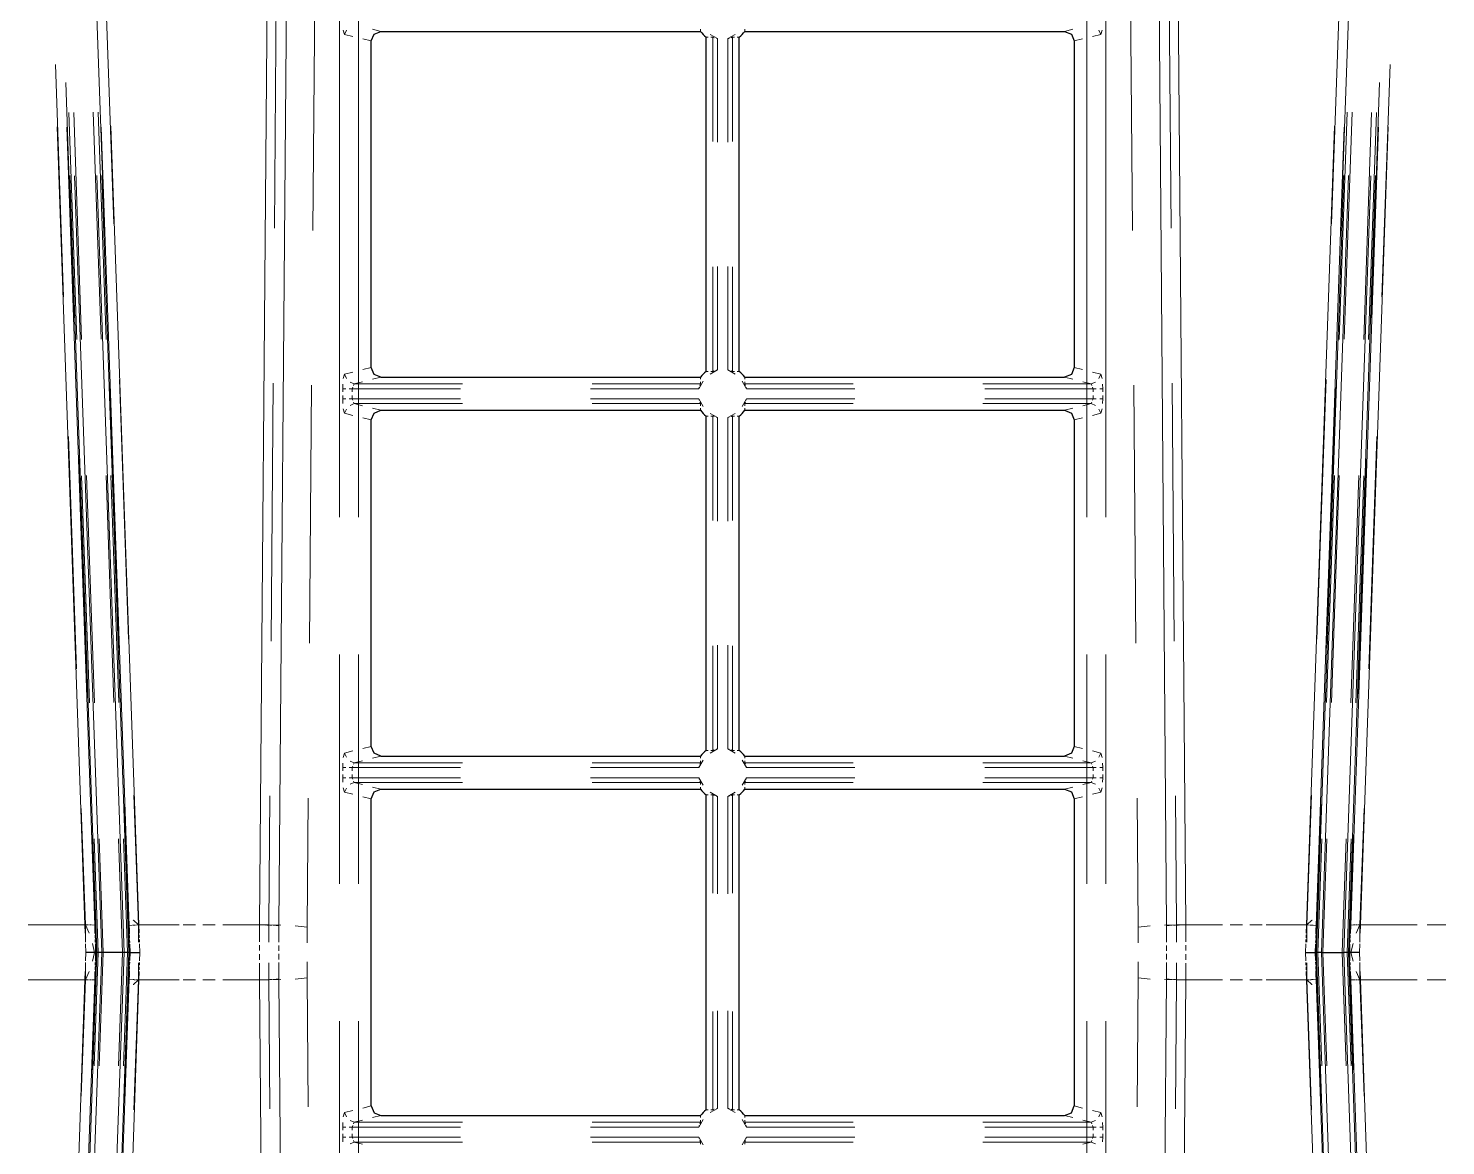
# Model space of a CAD drawing. Header units: millimetres. Extents: x 0 to 1989, y -338 to 950.
# Drawn here: x 136.8 to 282.7, y 491.2 to 606.2 of the extents above; entities that cross this region are included whole.
import ezdxf

# ---------------------------------------------------------------- set-up
doc = ezdxf.new("R2010")
doc.units = ezdxf.units.MM
doc.layers.add('DETAIL', color=8, linetype='Continuous')
doc.layers.add('FINE', color=9, linetype='Continuous')

msp = doc.modelspace()

# ---------------------------------------------------------------- linework, layer by layer
at = {"layer": 'DETAIL', "lineweight": 25}
for p, q in [((210.6, 605.88), (243.49, 605.88)), ((172.12, 571.28), (172.12, 604.89)), ((206.61, 570.87), (206.61, 605.29)), ((244.5, 604.89), (244.5, 571.28)), ((173.13, 570.28), (206.02, 570.28)), ((210.6, 570.28), (243.49, 570.28)), ((173.13, 566.88), (206.02, 566.88)), ((206.61, 531.87), (206.61, 566.29)), ((210.01, 531.87), (210.01, 566.29)), ((172.12, 532.28), (172.12, 565.89)), ((244.5, 565.89), (244.5, 532.28)), ((173.13, 531.28), (206.02, 531.28)), ((210.6, 531.28), (243.49, 531.28)), ((172.12, 495.28), (172.12, 526.89)), ((206.61, 494.87), (206.61, 527.29)), ((210.6, 527.88), (243.49, 527.88)), ((244.5, 526.89), (244.5, 495.28)), ((143.88, 511.08), (143.76, 511.08)), ((144.38, 511.08), (143.88, 511.08)), ((146.69, 511.08), (144.38, 511.08)), ((147.19, 511.08), (146.69, 511.08)), ((147.19, 511.08), (147.31, 511.08)), ((269.44, 511.08), (269.32, 511.08)), ((269.94, 511.08), (269.44, 511.08)), ((269.94, 511.08), (272.24, 511.08)), ((272.74, 511.08), (272.24, 511.08)), ((272.74, 511.08), (272.86, 511.08)), ((210.6, 494.28), (243.49, 494.28))]:
    msp.add_line(p, q, dxfattribs=at)
for points in [[(172.12, 604.89), (172.42, 605.59), (173.13, 605.88), (206.02, 605.88)], [(243.49, 605.88), (244.21, 605.59), (244.5, 604.89)], [(173.13, 570.28), (172.42, 570.57), (172.12, 571.28)], [(244.5, 571.28), (244.21, 570.57), (243.49, 570.28)], [(172.12, 565.89), (172.42, 566.59), (173.13, 566.88)], [(243.49, 566.88), (244.21, 566.59), (244.5, 565.89)], [(173.13, 531.28), (172.42, 531.57), (172.12, 532.28)], [(244.5, 532.28), (244.21, 531.57), (243.49, 531.28)], [(172.12, 526.89), (172.42, 527.59), (173.13, 527.88)], [(243.49, 527.88), (244.21, 527.59), (244.5, 526.89)], [(143.76, 511.08), (143.7, 511.08), (143.53, 511.08), (143.28, 511.08), (142.96, 511.08), (142.78, 511.08), (142.76, 511.08)], [(147.31, 511.08), (147.37, 511.08), (147.54, 511.08), (147.79, 511.08), (148.1, 511.08), (148.28, 511.08), (148.31, 511.08)], [(268.31, 511.08), (268.34, 511.08), (268.52, 511.08), (268.83, 511.08), (269.09, 511.08), (269.25, 511.08), (269.32, 511.08)], [(273.86, 511.08), (273.84, 511.08), (273.66, 511.08), (273.35, 511.08), (273.09, 511.08), (272.92, 511.08), (272.86, 511.08)], [(172.12, 495.28), (172.42, 494.57), (173.13, 494.28), (206.02, 494.28)], [(243.49, 494.28), (244.21, 494.57), (244.5, 495.28)]]:
    msp.add_lwpolyline(points, dxfattribs=at)
for points in [[(206.02, 605.88, 0.073296), (206.61, 605.29)], [(210.01, 570.87), (210.01, 605.29, 0.073616), (210.6, 605.88)], [(206.61, 570.87, 0.073644), (206.02, 570.28)], [(210.6, 570.28, 0.073493), (210.01, 570.87)], [(206.02, 566.88, 0.073366), (206.61, 566.29)], [(210.01, 566.29, 0.07335), (210.6, 566.88), (243.49, 566.88)], [(206.61, 531.87, 0.073333), (206.02, 531.28)], [(210.6, 531.28, 0.073377), (210.01, 531.87)], [(173.13, 527.88), (206.02, 527.88, 0.073366), (206.61, 527.29)], [(210.6, 494.28, 0.073447), (210.01, 494.87), (210.01, 527.29, 0.07335), (210.6, 527.88)], [(206.61, 494.87, 0.073379), (206.02, 494.28)]]:
    msp.add_lwpolyline(points, format="xyb", dxfattribs=at)
at = {"layer": 'FINE', "lineweight": 9}
for p, q in [((168.85, 555.88), (168.85, 697.34)), ((170.83, 697.34), (170.83, 555.88)), ((245.79, 555.88), (245.79, 697.34)), ((247.77, 697.34), (247.77, 555.88)), ((160.64, 513.92), (161.48, 618.1)), ((163.46, 617.99), (162.63, 513.8)), ((254, 513.8), (253.16, 617.99)), ((145.64, 586.08), (144.7, 612.81)), ((271.92, 612.81), (270.98, 586.08)), ((143.72, 612.18), (144.66, 585.34)), ((162.37, 612.17), (162.16, 585.61)), ((166.12, 585.39), (166.33, 611.94)), ((250.29, 611.94), (250.5, 585.39)), ((254.47, 585.61), (254.25, 612.17)), ((271.96, 585.34), (272.9, 612.18)), ((169.25, 606.02), (169.39, 605.57)), ((169.57, 606), (169.39, 605.57)), ((169.39, 605.57), (170.25, 605.35)), ((173.13, 605.88), (172.27, 606.1)), ((206.02, 605.88), (206.02, 606.1)), ((207.01, 605.56), (207.79, 605.14)), ((208.83, 605.14), (209.61, 605.56)), ((210.6, 606.1), (210.6, 605.88)), ((244.35, 606.1), (243.49, 605.88)), ((246.38, 605.35), (247.23, 605.57)), ((247.23, 605.57), (247.05, 606)), ((247.23, 605.57), (247.37, 606.02)), ((171.27, 605.1), (172.12, 604.89)), ((206.61, 605.29), (206.82, 605.29)), ((207.08, 605.29), (207.29, 605.29)), ((207.29, 605.29), (207.29, 594.53)), ((207.79, 605.14), (207.63, 605.17)), ((207.79, 594.48), (207.79, 605.14)), ((208.83, 605.14), (208.83, 594.48)), ((209.33, 594.53), (209.33, 605.29)), ((209.54, 605.29), (209.33, 605.29)), ((210.01, 605.29), (209.8, 605.29)), ((244.5, 604.89), (245.35, 605.1)), ((139.62, 602.48), (140.45, 578.54)), ((276.17, 578.54), (277.01, 602.48)), ((141.53, 576.41), (140.68, 600.61)), ((275.94, 600.61), (275.09, 576.41)), ((141, 597.52), (141.82, 574.16)), ((142.32, 574.17), (141.5, 597.53)), ((143.52, 597.56), (144.34, 574.19)), ((144.84, 574.18), (144.02, 597.55)), ((272.6, 597.55), (271.78, 574.18)), ((272.28, 574.19), (273.1, 597.56)), ((275.12, 597.53), (274.3, 574.17)), ((274.8, 574.16), (275.62, 597.52)), ((142.66, 513.92), (139.8, 596.05)), ((140.8, 596.03), (143.66, 513.9)), ((147.21, 513.83), (144.33, 596.02)), ((145.33, 596.11), (148.21, 513.92)), ((272.29, 596.02), (269.41, 513.83)), ((272.96, 513.9), (275.82, 596.03)), ((276.82, 596.05), (273.96, 513.92)), ((143.88, 511.08), (141.1, 591.03)), ((141.6, 591.02), (144.38, 511.08)), ((146.69, 511.08), (143.88, 591.05)), ((144.38, 591.06), (147.19, 511.08)), ((269.44, 511.08), (272.24, 591.06)), ((272.74, 591.05), (269.94, 511.08)), ((272.24, 511.08), (275.02, 591.02)), ((275.52, 591.03), (272.74, 511.08)), ((207.29, 581.63), (207.29, 570.87)), ((207.79, 571.03), (207.79, 581.69)), ((208.83, 581.69), (208.83, 571.03)), ((209.33, 570.87), (209.33, 581.63)), ((169.39, 570.6), (169.25, 570.14)), ((170.25, 570.81), (169.39, 570.6)), ((169.57, 570.16), (169.39, 570.6)), ((172.12, 571.28), (171.27, 571.06)), ((206.82, 570.87), (206.61, 570.87)), ((207.79, 571.03), (207.01, 570.6)), ((207.29, 570.87), (207.08, 570.87)), ((208.83, 571.03), (208.99, 570.99)), ((209.61, 570.6), (208.83, 571.03)), ((209.33, 570.87), (209.54, 570.87)), ((209.8, 570.87), (210.01, 570.87)), ((245.35, 571.06), (244.5, 571.28)), ((247.23, 570.6), (246.38, 570.81)), ((247.23, 570.6), (247.05, 570.16)), ((247.37, 570.14), (247.23, 570.6)), ((145.23, 569.24), (146.17, 542.4)), ((147.13, 543.32), (146.2, 570.04)), ((162.03, 569.68), (161.82, 543.13)), ((165.78, 542.9), (165.99, 569.45)), ((169.22, 569.57), (169.19, 569.1)), ((169.5, 569.1), (169.19, 569.1)), ((169.19, 569.1), (169.19, 568.78)), ((170.18, 569.1), (169.87, 569.1)), ((170.38, 569.6), (169.95, 569.78)), ((170.18, 569.1), (170.24, 569.26)), ((170.18, 569.1), (181.33, 569.1)), ((170.18, 568.78), (170.18, 569.1)), ((170.32, 569.44), (170.38, 569.6)), ((172.27, 570.07), (173.13, 570.28)), ((194.71, 569.1), (205.86, 569.1)), ((206.02, 569.6), (194.88, 569.6)), ((206.29, 569.88), (205.86, 569.1)), ((205.86, 569.1), (205.9, 569.26)), ((206.02, 570.28), (206.02, 570.07)), ((206.02, 569.81), (206.02, 569.6)), ((210.76, 569.1), (210.33, 569.88)), ((210.6, 570.07), (210.6, 570.28)), ((210.6, 569.6), (210.6, 569.81)), ((221.74, 569.6), (210.6, 569.6)), ((210.76, 569.1), (221.91, 569.1)), ((246.24, 569.6), (235.1, 569.6)), ((235.29, 569.1), (246.44, 569.1)), ((243.49, 570.28), (244.35, 570.07)), ((245.38, 569.81), (246.24, 569.6)), ((246.68, 569.78), (246.24, 569.6)), ((246.24, 569.6), (246.3, 569.44)), ((246.38, 569.26), (246.44, 569.1)), ((246.75, 569.1), (246.44, 569.1)), ((246.44, 569.1), (246.44, 568.78)), ((247.43, 569.1), (247.12, 569.1)), ((247.43, 569.1), (247.4, 569.57)), ((247.43, 568.78), (247.43, 569.1)), ((250.63, 569.45), (250.84, 542.9)), ((254.8, 543.13), (254.59, 569.68)), ((270.42, 570.04), (269.49, 543.32)), ((270.45, 542.4), (271.39, 569.24)), ((169.19, 568.39), (169.19, 568.06)), ((169.5, 568.06), (169.19, 568.06)), ((169.19, 568.06), (169.22, 567.59)), ((170.18, 568.06), (169.87, 568.06)), ((170.18, 568.06), (170.18, 568.39)), ((170.24, 567.91), (170.18, 568.06)), ((181.33, 568.06), (170.18, 568.06)), ((170.38, 567.56), (170.32, 567.72)), ((205.86, 568.06), (194.71, 568.06)), ((205.86, 568.06), (206.29, 567.28)), ((210.33, 567.28), (210.76, 568.06)), ((210.76, 568.06), (210.72, 567.91)), ((221.91, 568.06), (210.76, 568.06)), ((246.3, 567.72), (246.24, 567.56)), ((246.44, 568.06), (246.38, 567.91)), ((246.75, 568.06), (246.44, 568.06)), ((247.43, 568.06), (247.12, 568.06)), ((247.4, 567.59), (247.43, 568.06)), ((247.43, 568.06), (247.43, 568.39)), ((169.25, 567.02), (169.39, 566.57)), ((169.57, 567), (169.39, 566.57)), ((169.39, 566.57), (170.25, 566.35)), ((170.38, 567.56), (169.95, 567.38)), ((171.24, 567.35), (170.38, 567.56)), ((170.38, 567.56), (181.52, 567.56)), ((173.13, 566.88), (172.27, 567.1)), ((194.88, 567.56), (206.02, 567.56)), ((206.02, 567.35), (206.02, 567.56)), ((206.02, 566.88), (206.02, 567.1)), ((206.61, 566.29), (206.82, 566.29)), ((207.01, 566.56), (207.79, 566.14)), ((207.08, 566.29), (207.29, 566.29)), ((207.29, 566.29), (207.29, 555.53)), ((207.79, 566.14), (207.63, 566.17)), ((207.79, 555.48), (207.79, 566.14)), ((208.83, 566.14), (209.61, 566.56)), ((208.83, 566.14), (208.83, 555.48)), ((209.54, 566.29), (209.33, 566.29)), ((209.33, 555.53), (209.33, 566.29)), ((210.01, 566.29), (209.8, 566.29)), ((210.6, 567.56), (221.74, 567.56)), ((210.6, 567.56), (210.6, 567.35)), ((210.6, 567.1), (210.6, 566.88)), ((235.1, 567.56), (246.24, 567.56)), ((244.35, 567.1), (243.49, 566.88)), ((246.24, 567.56), (245.38, 567.35)), ((246.68, 567.38), (246.24, 567.56)), ((246.38, 566.35), (247.23, 566.57)), ((247.23, 566.57), (247.05, 567)), ((247.23, 566.57), (247.37, 567.02)), ((171.27, 566.1), (172.12, 565.89)), ((244.5, 565.89), (245.35, 566.1)), ((140.95, 564.18), (141.78, 540.25)), ((274.84, 540.25), (275.67, 564.18)), ((142.88, 537.7), (142.03, 561.89)), ((274.59, 561.89), (273.75, 537.7)), ((142.31, 560.14), (143.13, 536.78)), ((143.63, 536.78), (142.81, 560.15)), ((144.83, 560.16), (145.64, 536.79)), ((146.14, 536.79), (145.33, 560.16)), ((271.29, 560.16), (270.48, 536.79)), ((270.98, 536.79), (271.79, 560.16)), ((273.81, 560.15), (272.99, 536.78)), ((273.5, 536.78), (274.31, 560.14)), ((168.85, 518.15), (168.85, 541.73)), ((170.83, 541.73), (170.83, 518.15)), ((207.29, 542.63), (207.29, 531.87)), ((207.79, 532.03), (207.79, 542.69)), ((208.83, 542.69), (208.83, 532.03)), ((209.33, 531.87), (209.33, 542.63)), ((245.79, 518.15), (245.79, 541.73)), ((247.77, 541.73), (247.77, 518.15)), ((169.39, 531.6), (169.25, 531.14)), ((170.25, 531.81), (169.39, 531.6)), ((169.57, 531.16), (169.39, 531.6)), ((172.12, 532.28), (171.27, 532.06)), ((172.27, 531.07), (173.13, 531.28)), ((206.02, 531.28), (206.02, 531.07)), ((206.82, 531.87), (206.61, 531.87)), ((207.79, 532.03), (207.01, 531.6)), ((207.29, 531.87), (207.08, 531.87)), ((208.83, 532.03), (208.99, 531.99)), ((209.61, 531.6), (208.83, 532.03)), ((209.33, 531.87), (209.54, 531.87)), ((209.8, 531.87), (210.01, 531.87)), ((210.6, 531.07), (210.6, 531.28)), ((243.49, 531.28), (244.35, 531.07)), ((245.35, 532.06), (244.5, 532.28)), ((247.23, 531.6), (246.38, 531.81)), ((247.23, 531.6), (247.05, 531.16)), ((247.37, 531.14), (247.23, 531.6)), ((169.22, 530.57), (169.19, 530.1)), ((169.5, 530.1), (169.19, 530.1)), ((169.19, 530.1), (169.19, 529.78)), ((170.18, 530.1), (169.87, 530.1)), ((170.38, 530.6), (169.95, 530.78)), ((170.18, 530.1), (170.24, 530.25)), ((170.32, 530.44), (170.38, 530.6)), ((170.38, 530.6), (171.24, 530.81)), ((181.52, 530.6), (170.38, 530.6)), ((194.71, 530.1), (205.86, 530.1)), ((206.02, 530.6), (194.88, 530.6)), ((206.29, 530.88), (205.86, 530.1)), ((205.86, 530.1), (205.9, 530.26)), ((206.02, 530.81), (206.02, 530.6)), ((210.76, 530.1), (210.33, 530.88)), ((210.6, 530.6), (210.6, 530.81)), ((221.74, 530.6), (210.6, 530.6)), ((210.76, 530.1), (221.91, 530.1)), ((246.24, 530.6), (235.1, 530.6)), ((245.38, 530.81), (246.24, 530.6)), ((246.68, 530.78), (246.24, 530.6)), ((246.24, 530.6), (246.3, 530.44)), ((246.38, 530.25), (246.44, 530.1)), ((246.75, 530.1), (246.44, 530.1)), ((247.43, 530.1), (247.12, 530.1)), ((247.43, 530.1), (247.4, 530.57)), ((247.43, 529.78), (247.43, 530.1)), ((169.19, 529.39), (169.19, 529.06)), ((169.5, 529.06), (169.19, 529.06)), ((169.19, 529.06), (169.22, 528.59)), ((170.18, 529.06), (169.87, 529.06)), ((170.38, 528.56), (169.95, 528.38)), ((170.18, 529.06), (170.18, 529.39)), ((170.24, 528.91), (170.18, 529.06)), ((181.33, 529.06), (170.18, 529.06)), ((170.38, 528.56), (170.32, 528.72)), ((205.86, 529.06), (194.71, 529.06)), ((194.88, 528.56), (206.02, 528.56)), ((205.86, 529.06), (206.29, 528.28)), ((206.02, 528.35), (206.02, 528.56)), ((210.33, 528.28), (210.76, 529.06)), ((210.6, 528.56), (221.74, 528.56)), ((210.6, 528.56), (210.6, 528.35)), ((210.76, 529.06), (210.72, 528.91)), ((221.91, 529.06), (210.76, 529.06)), ((235.1, 528.56), (246.24, 528.56)), ((246.44, 529.06), (235.29, 529.06)), ((246.24, 528.56), (245.38, 528.35)), ((246.3, 528.72), (246.24, 528.56)), ((246.68, 528.38), (246.24, 528.56)), ((246.44, 529.06), (246.38, 528.91)), ((246.44, 529.39), (246.44, 529.06)), ((246.75, 529.06), (246.44, 529.06)), ((247.43, 529.06), (247.12, 529.06)), ((148.16, 513.92), (147.69, 527.28)), ((161.69, 527.19), (161.58, 513.92)), ((165.54, 513.69), (165.65, 526.97)), ((169.25, 528.02), (169.39, 527.57)), ((169.57, 528), (169.39, 527.57)), ((169.39, 527.57), (170.25, 527.35)), ((171.27, 527.1), (172.12, 526.89)), ((173.13, 527.88), (172.27, 528.1)), ((206.02, 527.88), (206.02, 528.1)), ((206.61, 527.29), (206.82, 527.29)), ((207.01, 527.56), (207.79, 527.14)), ((207.08, 527.29), (207.29, 527.29)), ((207.29, 527.29), (207.29, 517.16)), ((207.79, 527.14), (207.63, 527.17)), ((207.79, 517.1), (207.79, 527.14)), ((208.83, 527.14), (209.61, 527.56)), ((208.83, 527.14), (208.83, 517.1)), ((209.33, 517.16), (209.33, 527.29)), ((209.54, 527.29), (209.33, 527.29)), ((210.01, 527.29), (209.8, 527.29)), ((210.6, 528.1), (210.6, 527.88)), ((244.35, 528.1), (243.49, 527.88)), ((244.5, 526.89), (245.35, 527.1)), ((247.23, 527.57), (247.05, 528)), ((250.97, 526.97), (251.08, 513.69)), ((268.93, 527.28), (268.46, 513.92)), ((146.73, 526.3), (147.2, 512.88)), ((269.42, 512.88), (269.89, 526.3)), ((273.92, 513.92), (274.34, 525.88)), ((143.8, 511.08), (143.38, 523.18)), ((143.62, 522.76), (144.02, 511.08)), ((144.52, 511.08), (144.12, 522.76)), ((146.13, 522.77), (146.54, 511.08)), ((147.04, 511.08), (146.63, 522.77)), ((269.99, 522.77), (269.58, 511.08)), ((270.08, 511.08), (270.49, 522.77)), ((272.51, 522.76), (272.1, 511.08)), ((272.6, 511.08), (273.01, 522.76)), ((273.24, 523.18), (272.82, 511.08)), ((136.94, 513.92), (142.66, 513.92)), ((142.69, 513.05), (142.66, 513.92)), ((142.66, 513.92), (142.97, 513.92)), ((142.7, 512.14), (142.7, 513.92)), ((143.08, 513.06), (142.7, 513.92)), ((143.03, 513.92), (143.13, 513.92)), ((143.19, 513.92), (143.29, 513.92)), ((143.66, 513.9), (143.69, 513.03)), ((147.26, 513.62), (147.2, 512.88)), ((147.24, 512.99), (147.21, 513.83)), ((147.58, 513.88), (147.68, 513.89)), ((147.74, 513.89), (147.84, 513.89)), ((147.9, 513.9), (148.21, 513.92)), ((148.16, 512.14), (148.16, 513.92)), ((152.36, 513.92), (148.16, 513.92)), ((148.21, 513.92), (148.24, 513.05)), ((148.21, 513.92), (152.02, 513.92)), ((152.78, 513.92), (154.05, 513.92)), ((154.81, 513.92), (156.08, 513.92)), ((156.84, 513.92), (160.64, 513.92)), ((161.58, 513.92), (157.39, 513.92)), ((160.64, 512.18), (160.64, 513.92)), ((160.64, 513.92), (161.25, 513.9)), ((161.37, 513.9), (161.58, 513.89)), ((161.58, 513.92), (161.58, 512.14)), ((162.82, 513.88), (161.58, 513.92)), ((161.7, 513.89), (161.9, 513.88)), ((162.02, 513.87), (162.63, 513.8)), ((162.63, 513.8), (162.63, 512.14)), ((165.54, 513.69), (164.31, 513.83)), ((165.54, 512.06), (165.54, 513.69)), ((252.31, 513.83), (251.08, 513.69)), ((251.08, 513.69), (251.08, 512.06)), ((255.04, 513.92), (253.8, 513.88)), ((254, 513.8), (254.6, 513.87)), ((254, 512.14), (254, 513.8)), ((254.72, 513.88), (254.92, 513.89)), ((255.04, 512.14), (255.04, 513.92)), ((255.04, 513.89), (255.25, 513.9)), ((255.37, 513.9), (255.98, 513.92)), ((255.98, 513.92), (255.98, 512.18)), ((260.54, 513.92), (261.81, 513.92)), ((262.57, 513.92), (263.84, 513.92)), ((268.46, 513.92), (264.26, 513.92)), ((268.38, 513.05), (268.41, 513.92)), ((268.41, 513.92), (268.72, 513.9)), ((268.46, 512.14), (268.46, 513.92)), ((268.78, 513.89), (268.88, 513.89)), ((268.94, 513.89), (269.05, 513.88)), ((269.41, 513.83), (269.38, 512.99)), ((272.93, 513.03), (272.96, 513.9)), ((273.33, 513.92), (273.43, 513.92)), ((273.49, 513.92), (273.59, 513.92)), ((273.92, 513.92), (273.54, 513.06)), ((273.65, 513.92), (273.96, 513.92)), ((273.92, 512.14), (273.92, 513.92)), ((279.79, 513.92), (273.92, 513.92)), ((273.96, 513.92), (273.93, 513.05)), ((273.96, 513.92), (279.68, 513.92)), ((280.83, 513.92), (282.74, 513.92)), ((142.71, 512.59), (142.7, 512.88)), ((142.72, 512.12), (142.71, 512.41)), ((143.7, 512.86), (143.71, 512.57)), ((143.71, 512.4), (143.72, 512.12)), ((147.22, 511.69), (147.21, 512.69)), ((147.26, 512.54), (147.25, 512.82)), ((147.27, 512.09), (147.26, 512.37)), ((148.25, 512.88), (148.25, 512.59)), ((148.26, 512.41), (148.27, 512.12)), ((268.35, 512.12), (268.36, 512.41)), ((268.37, 512.59), (268.38, 512.88)), ((269.36, 512.37), (269.35, 512.09)), ((269.38, 512.82), (269.37, 512.54)), ((269.41, 512.66), (269.4, 511.67)), ((272.9, 512.12), (272.91, 512.4)), ((272.91, 512.57), (272.92, 512.86)), ((273.91, 512.41), (273.9, 512.12)), ((273.92, 512.88), (273.91, 512.59)), ((143.88, 511.08), (141.1, 431.13)), ((141.6, 431.14), (144.38, 511.08)), ((142.76, 511.08), (142.73, 511.95)), ((142.73, 510.21), (142.76, 511.08)), ((143.8, 511.08), (143.38, 498.98)), ((143.65, 511.08), (143.42, 511.99)), ((143.42, 510.17), (143.65, 511.08)), ((143.62, 499.4), (144.02, 511.08)), ((143.73, 511.94), (143.76, 511.08)), ((143.76, 511.08), (143.73, 510.22)), ((146.69, 511.08), (143.88, 431.11)), ((144.52, 511.08), (144.12, 499.4)), ((144.38, 431.1), (147.19, 511.08)), ((146.13, 499.4), (146.54, 511.08)), ((147.04, 511.08), (146.63, 499.4)), ((147.24, 511.64), (147.26, 511.08)), ((147.26, 511.08), (147.24, 510.52)), ((147.31, 511.08), (147.28, 511.92)), ((147.28, 510.24), (147.31, 511.08)), ((148.28, 511.95), (148.31, 511.08)), ((148.31, 511.08), (148.28, 510.21)), ((160.64, 511.26), (160.64, 511.83)), ((160.64, 510.33), (160.64, 510.91)), ((162.63, 511.8), (162.63, 511.25)), ((162.63, 510.92), (162.63, 510.36)), ((254, 511.25), (254, 511.8)), ((254, 510.36), (254, 510.92)), ((255.98, 511.83), (255.98, 511.26)), ((255.98, 510.91), (255.98, 510.33)), ((269.34, 511.92), (269.32, 511.08)), ((269.32, 511.08), (269.34, 510.24)), ((269.36, 511.08), (269.38, 511.64)), ((269.38, 510.52), (269.36, 511.08)), ((269.44, 511.08), (272.24, 431.1)), ((269.99, 499.4), (269.58, 511.08)), ((272.74, 431.11), (269.94, 511.08)), ((270.08, 511.08), (270.49, 499.4)), ((272.51, 499.4), (272.1, 511.08)), ((272.24, 511.08), (275.02, 431.14)), ((272.6, 511.08), (273.01, 499.4)), ((275.52, 431.13), (272.74, 511.08)), ((273.24, 498.98), (272.82, 511.08)), ((272.86, 511.08), (272.89, 511.94)), ((272.89, 510.22), (272.86, 511.08)), ((273.2, 511.99), (272.97, 511.08)), ((272.97, 511.08), (273.2, 510.17)), ((273.89, 511.95), (273.86, 511.08)), ((273.86, 511.08), (273.89, 510.21)), ((142.7, 508.25), (142.7, 510.02)), ((142.7, 509.29), (142.71, 509.58)), ((142.71, 509.75), (142.72, 510.04)), ((143.71, 509.59), (143.7, 509.3)), ((143.72, 510.05), (143.71, 509.76)), ((146.73, 495.87), (147.2, 509.28)), ((147.2, 509.28), (147.26, 508.54)), ((147.21, 509.5), (147.22, 510.5)), ((147.25, 509.35), (147.26, 509.63)), ((147.26, 509.79), (147.27, 510.07)), ((148.16, 508.25), (148.16, 510.02)), ((148.25, 509.58), (148.25, 509.29)), ((148.27, 510.04), (148.26, 509.75)), ((160.64, 508.25), (160.64, 509.98)), ((161.58, 510.02), (161.58, 508.25)), ((162.63, 510.03), (162.63, 508.36)), ((165.54, 508.47), (165.54, 510.1)), ((251.08, 510.1), (251.08, 508.47)), ((254, 508.36), (254, 510.03)), ((255.04, 508.25), (255.04, 510.02)), ((255.98, 509.98), (255.98, 508.25)), ((268.36, 509.75), (268.35, 510.04)), ((268.38, 509.29), (268.37, 509.58)), ((268.46, 508.25), (268.46, 510.02)), ((269.35, 510.07), (269.36, 509.79)), ((269.36, 508.54), (269.42, 509.28)), ((269.37, 509.63), (269.38, 509.35)), ((269.4, 510.47), (269.41, 509.47)), ((269.42, 509.28), (269.89, 495.87)), ((272.91, 509.76), (272.9, 510.05)), ((272.92, 509.3), (272.91, 509.59)), ((273.9, 510.04), (273.91, 509.75)), ((273.91, 509.58), (273.92, 509.29)), ((273.92, 508.25), (273.92, 510.02)), ((136.83, 508.25), (142.7, 508.25)), ((142.66, 508.25), (136.94, 508.25)), ((142.66, 508.25), (139.8, 426.11)), ((140.8, 426.13), (143.66, 508.27)), ((142.28, 496.28), (142.7, 508.25)), ((142.66, 508.25), (142.69, 509.12)), ((142.97, 508.24), (142.66, 508.25)), ((142.7, 508.25), (143.08, 509.11)), ((143.13, 508.24), (143.03, 508.24)), ((143.29, 508.24), (143.19, 508.24)), ((143.69, 509.13), (143.66, 508.27)), ((147.21, 508.34), (144.33, 426.14)), ((145.33, 426.05), (148.21, 508.25)), ((147.21, 508.34), (147.24, 509.18)), ((147.68, 508.28), (147.58, 508.28)), ((148.16, 508.25), (147.69, 494.88)), ((147.84, 508.27), (147.74, 508.27)), ((148.21, 508.25), (147.9, 508.26)), ((148.16, 508.25), (152.36, 508.25)), ((148.24, 509.12), (148.21, 508.25)), ((152.02, 508.25), (148.21, 508.25)), ((154.05, 508.25), (152.78, 508.25)), ((156.08, 508.25), (154.81, 508.25)), ((160.64, 508.25), (156.84, 508.25)), ((157.39, 508.25), (161.58, 508.25)), ((161.25, 508.26), (160.64, 508.25)), ((160.64, 508.25), (161.48, 404.06)), ((161.58, 508.27), (161.37, 508.27)), ((161.58, 508.25), (162.82, 508.28)), ((161.69, 494.97), (161.58, 508.25)), ((161.9, 508.28), (161.7, 508.28)), ((162.63, 508.36), (162.02, 508.29)), ((163.46, 404.17), (162.63, 508.36)), ((164.31, 508.34), (165.54, 508.47)), ((165.54, 508.47), (165.65, 495.2)), ((250.97, 495.2), (251.08, 508.47)), ((251.08, 508.47), (252.31, 508.34)), ((254, 508.36), (253.16, 404.17)), ((253.8, 508.28), (255.04, 508.25)), ((254.6, 508.29), (254, 508.36)), ((254.92, 508.28), (254.72, 508.28)), ((255.04, 508.25), (254.93, 494.97)), ((255.25, 508.27), (255.04, 508.27)), ((255.04, 508.25), (259.23, 508.25)), ((255.14, 404.06), (255.98, 508.25)), ((255.98, 508.25), (255.37, 508.26)), ((259.78, 508.25), (255.98, 508.25)), ((261.81, 508.25), (260.54, 508.25)), ((263.84, 508.25), (262.57, 508.25)), ((264.26, 508.25), (268.46, 508.25)), ((268.41, 508.25), (264.6, 508.25)), ((268.41, 508.25), (268.38, 509.12)), ((268.72, 508.26), (268.41, 508.25)), ((268.41, 508.25), (271.29, 426.05)), ((268.93, 494.88), (268.46, 508.25)), ((268.88, 508.27), (268.78, 508.27)), ((269.05, 508.28), (268.94, 508.28)), ((269.38, 509.18), (269.41, 508.34)), ((272.29, 426.14), (269.41, 508.34)), ((272.96, 508.27), (272.93, 509.13)), ((272.96, 508.27), (275.82, 426.13)), ((273.43, 508.24), (273.33, 508.24)), ((273.59, 508.24), (273.49, 508.24)), ((273.54, 509.11), (273.92, 508.25)), ((273.96, 508.25), (273.65, 508.24)), ((273.92, 508.25), (279.79, 508.25)), ((273.92, 508.25), (274.34, 496.28)), ((273.93, 509.12), (273.96, 508.25)), ((276.82, 426.11), (273.96, 508.25)), ((279.68, 508.25), (273.96, 508.25)), ((282.74, 508.25), (280.83, 508.25)), ((207.29, 505), (207.29, 494.87)), ((207.79, 495.03), (207.79, 505.06)), ((208.83, 505.06), (208.83, 495.03)), ((209.33, 494.87), (209.33, 505)), ((168.85, 480.43), (168.85, 504.01)), ((170.83, 504.01), (170.83, 480.43)), ((245.79, 480.43), (245.79, 504.01)), ((247.77, 504.01), (247.77, 480.43)), ((169.39, 494.6), (170.25, 494.81)), ((171.27, 495.06), (172.12, 495.28)), ((206.61, 494.87), (206.82, 494.87)), ((207.01, 494.6), (207.79, 495.03)), ((207.08, 494.87), (207.29, 494.87)), ((207.79, 495.03), (207.63, 494.99)), ((208.83, 495.03), (209.61, 494.6)), ((209.54, 494.87), (209.33, 494.87)), ((210.01, 494.87), (209.8, 494.87)), ((244.5, 495.28), (245.35, 495.06)), ((246.38, 494.81), (247.23, 494.6)), ((169.19, 493.1), (169.22, 493.57)), ((169.25, 494.14), (169.39, 494.6)), ((169.57, 494.16), (169.39, 494.6)), ((170.38, 493.6), (169.95, 493.78)), ((170.24, 493.26), (170.18, 493.1)), ((170.38, 493.6), (170.32, 493.44)), ((171.24, 493.81), (170.38, 493.6)), ((170.38, 493.6), (181.52, 493.6)), ((173.13, 494.28), (172.27, 494.07)), ((194.88, 493.6), (206.02, 493.6)), ((205.86, 493.1), (206.29, 493.88)), ((206.02, 494.28), (206.02, 494.07)), ((206.02, 493.81), (206.02, 493.6)), ((210.33, 493.88), (210.76, 493.1)), ((210.6, 494.07), (210.6, 494.28)), ((210.6, 493.6), (210.6, 493.81)), ((210.6, 493.6), (221.74, 493.6)), ((210.76, 493.1), (210.72, 493.26)), ((244.35, 494.07), (243.49, 494.28)), ((246.68, 493.78), (246.24, 493.6)), ((246.3, 493.44), (246.24, 493.6)), ((246.44, 493.1), (246.38, 493.26)), ((247.23, 494.6), (247.05, 494.16)), ((247.23, 494.6), (247.37, 494.14)), ((247.4, 493.57), (247.43, 493.1)), ((169.5, 493.1), (169.19, 493.1)), ((169.19, 492.78), (169.19, 493.1)), ((169.19, 492.06), (169.19, 492.39)), ((169.5, 492.06), (169.19, 492.06)), ((169.22, 491.59), (169.19, 492.06)), ((170.18, 493.1), (169.87, 493.1)), ((170.18, 492.06), (169.87, 492.06)), ((170.18, 493.1), (170.18, 492.78)), ((181.33, 493.1), (170.18, 493.1)), ((170.18, 492.06), (170.24, 491.91)), ((170.32, 491.72), (170.38, 491.56)), ((205.86, 493.1), (194.71, 493.1)), ((194.71, 492.06), (205.86, 492.06)), ((205.86, 492.06), (205.9, 491.91)), ((206.29, 491.28), (205.86, 492.06)), ((210.76, 492.06), (210.33, 491.28)), ((221.91, 493.1), (210.76, 493.1)), ((210.76, 492.06), (221.91, 492.06)), ((235.29, 492.06), (246.44, 492.06)), ((246.24, 491.56), (246.3, 491.72)), ((246.38, 491.91), (246.44, 492.06)), ((246.75, 493.1), (246.44, 493.1)), ((246.44, 492.06), (246.44, 492.39)), ((246.75, 492.06), (246.44, 492.06)), ((247.43, 493.1), (247.12, 493.1)), ((247.43, 492.06), (247.12, 492.06)), ((247.43, 492.06), (247.4, 491.59)), ((247.43, 493.1), (247.43, 492.78)), ((247.43, 492.39), (247.43, 492.06)), ((170.38, 491.56), (169.95, 491.38)), ((181.52, 491.56), (170.38, 491.56)), ((170.38, 491.56), (171.24, 491.35)), ((206.02, 491.56), (194.88, 491.56)), ((206.02, 491.35), (206.02, 491.56)), ((221.74, 491.56), (210.6, 491.56)), ((210.6, 491.56), (210.6, 491.35)), ((246.24, 491.56), (235.1, 491.56)), ((245.38, 491.35), (246.24, 491.56)), ((246.68, 491.38), (246.24, 491.56))]:
    msp.add_line(p, q, dxfattribs=at)
for points in [[(255.14, 618.1), (255.98, 513.92), (259.78, 513.92)], [(207.45, 605.23), (207.36, 605.26), (207.3, 605.29), (207.29, 605.29)], [(208.99, 605.18), (208.95, 605.16), (208.83, 605.14)], [(209.33, 605.29), (209.3, 605.28), (209.22, 605.25), (209.17, 605.23)], [(264.6, 513.92), (268.41, 513.92), (271.29, 596.11)], [(207.29, 570.87), (207.32, 570.89), (207.4, 570.91), (207.45, 570.93)], [(207.63, 570.99), (207.67, 571), (207.79, 571.03)], [(209.17, 570.93), (209.26, 570.9), (209.32, 570.88), (209.33, 570.87)], [(181.52, 569.6), (170.38, 569.6), (171.24, 569.81)], [(205.96, 569.44), (205.99, 569.53), (206.02, 569.59), (206.02, 569.6)], [(210.6, 569.6), (210.61, 569.57), (210.64, 569.49), (210.66, 569.44)], [(210.72, 569.26), (210.73, 569.22), (210.76, 569.1)], [(205.9, 567.91), (205.89, 567.95), (205.86, 568.06)], [(206.02, 567.56), (206.01, 567.6), (205.98, 567.67), (205.96, 567.72)], [(210.66, 567.72), (210.63, 567.63), (210.61, 567.57), (210.6, 567.56)], [(246.44, 568.39), (246.44, 568.06), (235.29, 568.06)], [(207.45, 566.23), (207.36, 566.26), (207.3, 566.29), (207.29, 566.29)], [(208.99, 566.18), (208.95, 566.16), (208.83, 566.14)], [(209.33, 566.29), (209.3, 566.28), (209.22, 566.25), (209.17, 566.23)], [(207.29, 531.87), (207.32, 531.89), (207.4, 531.91), (207.45, 531.93)], [(207.63, 531.99), (207.67, 532), (207.79, 532.03)], [(209.17, 531.93), (209.26, 531.9), (209.32, 531.88), (209.33, 531.87)], [(170.18, 529.78), (170.18, 530.1), (181.33, 530.1)], [(205.96, 530.44), (205.99, 530.53), (206.02, 530.59), (206.02, 530.6)], [(210.6, 530.6), (210.61, 530.57), (210.64, 530.49), (210.66, 530.44)], [(210.72, 530.26), (210.73, 530.22), (210.76, 530.1)], [(235.29, 530.1), (246.44, 530.1), (246.44, 529.78)], [(171.24, 528.35), (170.38, 528.56), (181.52, 528.56)], [(205.9, 528.91), (205.89, 528.95), (205.86, 529.06)], [(206.02, 528.56), (206.01, 528.6), (205.98, 528.67), (205.96, 528.72)], [(210.66, 528.72), (210.63, 528.63), (210.61, 528.57), (210.6, 528.56)], [(247.4, 528.59), (247.43, 529.06), (247.43, 529.39)], [(207.45, 527.23), (207.36, 527.26), (207.3, 527.29), (207.29, 527.29)], [(208.99, 527.18), (208.95, 527.16), (208.83, 527.14)], [(209.33, 527.29), (209.3, 527.28), (209.22, 527.25), (209.17, 527.23)], [(246.38, 527.35), (247.23, 527.57), (247.37, 528.02)], [(259.23, 513.92), (255.04, 513.92), (254.93, 527.19)], [(142.28, 525.88), (142.7, 513.92), (136.83, 513.92)], [(143.36, 513.92), (143.36, 513.92), (143.66, 513.9)], [(147.21, 513.83), (147.51, 513.88), (147.51, 513.88)], [(148.16, 513.92), (147.65, 514.41), (147.63, 514.38)], [(268.99, 514.38), (268.97, 514.41), (268.46, 513.92)], [(269.11, 513.88), (269.11, 513.88), (269.41, 513.83)], [(269.4, 512.32), (269.42, 512.84), (269.42, 512.88), (269.36, 513.62)], [(272.96, 513.9), (273.26, 513.92), (273.27, 513.92)], [(147.2, 512.88), (147.2, 512.84), (147.22, 512.32)], [(268.34, 510.21), (268.31, 511.08), (268.34, 511.95)], [(147.22, 509.85), (147.2, 509.33), (147.2, 509.28)], [(269.42, 509.28), (269.42, 509.33), (269.4, 509.85)], [(143.66, 508.27), (143.36, 508.24), (143.36, 508.24)], [(147.51, 508.29), (147.51, 508.29), (147.21, 508.34)], [(147.63, 507.78), (147.65, 507.76), (148.16, 508.25)], [(268.46, 508.25), (268.97, 507.76), (268.99, 507.78)], [(269.41, 508.34), (269.11, 508.29), (269.11, 508.29)], [(273.27, 508.24), (273.26, 508.24), (272.96, 508.27)], [(207.45, 494.93), (207.36, 494.9), (207.3, 494.88), (207.29, 494.87)], [(208.99, 494.99), (208.95, 495), (208.83, 495.03)], [(209.33, 494.87), (209.3, 494.89), (209.22, 494.91), (209.17, 494.93)], [(205.9, 493.26), (205.89, 493.22), (205.86, 493.1)], [(206.02, 493.6), (206.01, 493.57), (205.98, 493.49), (205.96, 493.44)], [(210.66, 493.44), (210.63, 493.53), (210.61, 493.59), (210.6, 493.6)], [(235.1, 493.6), (246.24, 493.6), (245.38, 493.81)], [(170.18, 492.39), (170.18, 492.06), (181.33, 492.06)], [(205.96, 491.72), (205.99, 491.63), (206.02, 491.57), (206.02, 491.56)], [(210.6, 491.56), (210.61, 491.6), (210.64, 491.67), (210.66, 491.72)], [(210.72, 491.91), (210.73, 491.95), (210.76, 492.06)], [(246.44, 492.78), (246.44, 493.1), (235.29, 493.1)]]:
    msp.add_lwpolyline(points, dxfattribs=at)

doc.saveas('drawing.dxf')
